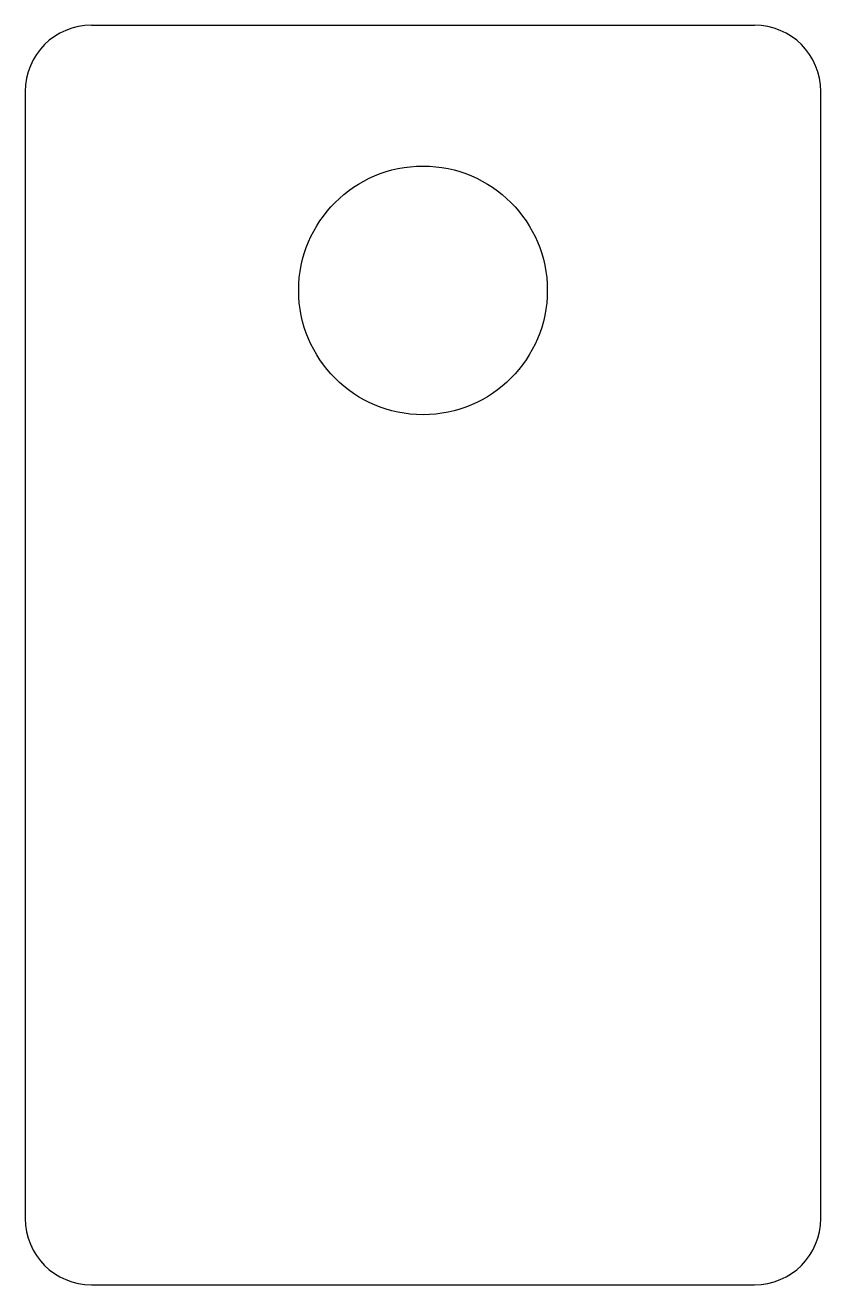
# Model space of a CAD drawing. Extents: x -12 to 12, y -30 to 8.
import ezdxf

# ---------------------------------------------------------------- set-up
doc = ezdxf.new("R2010")
doc.units = 0
doc.layers.add('Sketch', color=7, linetype='CONTINUOUS')

msp = doc.modelspace()

# ---------------------------------------------------------------- linework, layer by layer
at = {"layer": 'Sketch'}
for p, q in [((-10, 8), (10, 8)), ((-12, 6), (-12, -28)), ((12, -28), (12, 6)), ((-10, -30), (10, -30))]:
    msp.add_line(p, q, dxfattribs=at)
msp.add_circle((0, 0), 3.75, dxfattribs=at)
for centre, start, end in [((-10, 6), 90, 180), ((10, 6), 0, 90), ((-10, -28), 180, -90), ((10, -28), -90, 0)]:
    msp.add_arc(centre, 2, start, end, dxfattribs=at)

doc.saveas('drawing.dxf')
